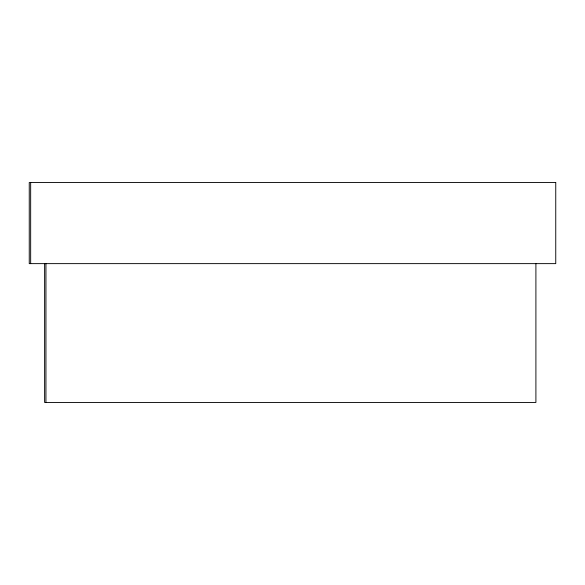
<?xml version="1.0" encoding="UTF-8"?>
<svg xmlns="http://www.w3.org/2000/svg" width="585" height="585" viewBox="0 0 585 585"><rect width="100%" height="100%" fill="white"/><g stroke="black" fill="none" stroke-linecap="round" stroke-linejoin="round"><path stroke-width="0.88" d="M535.904 263.63L535.904 402.451L44.621 402.451L44.621 263.63M45.944 263.63L45.944 402.451M30.661 182.549L30.661 263.63M555.75 182.549L29.25 182.549L29.25 263.63L555.75 263.63L555.75 182.549"/></g></svg>
